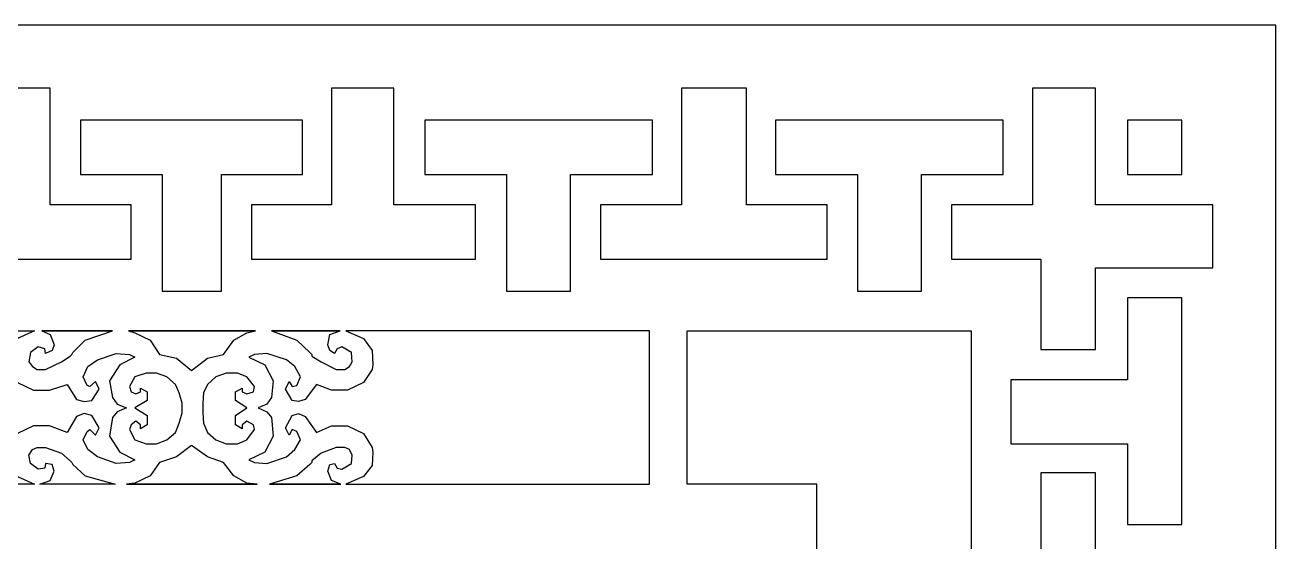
# Model space of a CAD drawing. Header units: centimetres. Extents: x -9.15 to -1.5, y -9 to -1.35.
# Drawn here: x -5.906 to -1.5, y -3.166 to -1.346 of the extents above; entities that cross this region are included whole.
import ezdxf

# ---------------------------------------------------------------- set-up
doc = ezdxf.new("R2010")
doc.units = ezdxf.units.CM
doc.header["$MEASUREMENT"] = 0
doc.layers.add('layer 1', color=7, linetype='Continuous')

msp = doc.modelspace()

# ---------------------------------------------------------------- linework, layer by layer
at = {"layer": 'layer 1', "color": 250}
for points, knots in [([(-1.49953, -1.34592), (-1.49953, -1.34592), (-1.49953, -9.00021), (-1.49953, -9.00021), (-1.49953, -9.00021), (-1.49953, -9.00021), (-9.1472, -9.00021), (-9.1472, -9.00021), (-9.1472, -9.00021), (-9.1472, -9.00021), (-9.1472, -1.34592), (-9.1472, -1.34592), (-9.1472, -1.34592), (-9.1472, -1.34592), (-1.49953, -1.34592), (-1.49953, -1.34592)], [0, 0, 0, 0, 0.2, 0.2, 0.2, 0.2, 0.4, 0.4, 0.4, 0.4, 0.6, 0.6, 0.6, 0.6, 1, 1, 1, 1]), ([(-5.81708, -1.56793), (-5.81708, -1.56793), (-5.81708, -1.97883), (-5.81708, -1.97883), (-5.81708, -1.97883), (-5.81708, -1.97883), (-5.53211, -1.97883), (-5.53211, -1.97883), (-5.53211, -1.97883), (-5.53211, -1.97883), (-5.53211, -2.17099), (-5.53211, -2.17099), (-5.53211, -2.17099), (-5.53211, -2.17099), (-6.32738, -2.17099), (-6.32738, -2.17099), (-6.32738, -2.17099), (-6.32738, -2.17099), (-6.32738, -1.97883), (-6.32738, -1.97883), (-6.32738, -1.97883), (-6.32738, -1.97883), (-6.04238, -1.97883), (-6.04238, -1.97883), (-6.04238, -1.97883), (-6.04238, -1.97883), (-6.04238, -1.56793), (-6.04238, -1.56793), (-6.04238, -1.56793), (-6.04238, -1.56793), (-5.81708, -1.56793), (-5.81708, -1.56793)], [0, 0, 0, 0, 0.1111111, 0.1111111, 0.1111111, 0.1111111, 0.2222222, 0.2222222, 0.2222222, 0.2222222, 0.3333333, 0.3333333, 0.3333333, 0.3333333, 0.4444444, 0.4444444, 0.4444444, 0.4444444, 0.5555556, 0.5555556, 0.5555556, 0.5555556, 0.6666667, 0.6666667, 0.6666667, 0.6666667, 0.7777778, 0.7777778, 0.7777778, 0.7777778, 1, 1, 1, 1]), ([(-4.60761, -1.56793), (-4.60761, -1.56793), (-4.60761, -1.97883), (-4.60761, -1.97883), (-4.60761, -1.97883), (-4.60761, -1.97883), (-4.31934, -1.97883), (-4.31934, -1.97883), (-4.31934, -1.97883), (-4.31934, -1.97883), (-4.31934, -2.17099), (-4.31934, -2.17099), (-4.31934, -2.17099), (-4.31934, -2.17099), (-5.10799, -2.17099), (-5.10799, -2.17099), (-5.10799, -2.17099), (-5.10799, -2.17099), (-5.10799, -1.97883), (-5.10799, -1.97883), (-5.10799, -1.97883), (-5.10799, -1.97883), (-4.82634, -1.97883), (-4.82634, -1.97883), (-4.82634, -1.97883), (-4.82634, -1.97883), (-4.82634, -1.56793), (-4.82634, -1.56793), (-4.82634, -1.56793), (-4.82634, -1.56793), (-4.60761, -1.56793), (-4.60761, -1.56793)], [0, 0, 0, 0, 0.1111111, 0.1111111, 0.1111111, 0.1111111, 0.2222222, 0.2222222, 0.2222222, 0.2222222, 0.3333333, 0.3333333, 0.3333333, 0.3333333, 0.4444444, 0.4444444, 0.4444444, 0.4444444, 0.5555556, 0.5555556, 0.5555556, 0.5555556, 0.6666667, 0.6666667, 0.6666667, 0.6666667, 0.7777778, 0.7777778, 0.7777778, 0.7777778, 1, 1, 1, 1]), ([(-3.36503, -1.56793), (-3.36503, -1.56793), (-3.36503, -1.97883), (-3.36503, -1.97883), (-3.36503, -1.97883), (-3.36503, -1.97883), (-3.08009, -1.97883), (-3.08009, -1.97883), (-3.08009, -1.97883), (-3.08009, -1.97883), (-3.08009, -2.17099), (-3.08009, -2.17099), (-3.08009, -2.17099), (-3.08009, -2.17099), (-3.87865, -2.17099), (-3.87865, -2.17099), (-3.87865, -2.17099), (-3.87865, -2.17099), (-3.87865, -1.97883), (-3.87865, -1.97883), (-3.87865, -1.97883), (-3.87865, -1.97883), (-3.59371, -1.97883), (-3.59371, -1.97883), (-3.59371, -1.97883), (-3.59371, -1.97883), (-3.59371, -1.56793), (-3.59371, -1.56793), (-3.59371, -1.56793), (-3.59371, -1.56793), (-3.36503, -1.56793), (-3.36503, -1.56793)], [0, 0, 0, 0, 0.1111111, 0.1111111, 0.1111111, 0.1111111, 0.2222222, 0.2222222, 0.2222222, 0.2222222, 0.3333333, 0.3333333, 0.3333333, 0.3333333, 0.4444444, 0.4444444, 0.4444444, 0.4444444, 0.5555556, 0.5555556, 0.5555556, 0.5555556, 0.6666667, 0.6666667, 0.6666667, 0.6666667, 0.7777778, 0.7777778, 0.7777778, 0.7777778, 1, 1, 1, 1]), ([(-1.72155, -2.2008), (-1.72155, -2.2008), (-2.13573, -2.2008), (-2.13573, -2.2008), (-2.13573, -2.2008), (-2.13573, -2.2008), (-2.13573, -2.48911), (-2.13573, -2.48911), (-2.13573, -2.48911), (-2.13573, -2.48911), (-2.32793, -2.48911), (-2.32793, -2.48911), (-2.32793, -2.48911), (-2.32793, -2.48911), (-2.32793, -2.17099), (-2.32793, -2.17099), (-2.32793, -2.17099), (-2.32793, -2.17099), (-2.6427, -2.17099), (-2.6427, -2.17099), (-2.6427, -2.17099), (-2.6427, -2.17099), (-2.6427, -1.97883), (-2.6427, -1.97883), (-2.6427, -1.97883), (-2.6427, -1.97883), (-2.35771, -1.97883), (-2.35771, -1.97883), (-2.35771, -1.97883), (-2.35771, -1.97883), (-2.35771, -1.56793), (-2.35771, -1.56793), (-2.35771, -1.56793), (-2.35771, -1.56793), (-2.13573, -1.56793), (-2.13573, -1.56793), (-2.13573, -1.56793), (-2.13573, -1.56793), (-2.13573, -1.97883), (-2.13573, -1.97883), (-2.13573, -1.97883), (-2.13573, -1.97883), (-1.72155, -1.97883), (-1.72155, -1.97883), (-1.72155, -1.97883), (-1.72155, -1.97883), (-1.72155, -2.2008), (-1.72155, -2.2008)], [0, 0, 0, 0, 0.0769231, 0.0769231, 0.0769231, 0.0769231, 0.1538462, 0.1538462, 0.1538462, 0.1538462, 0.2307692, 0.2307692, 0.2307692, 0.2307692, 0.3076923, 0.3076923, 0.3076923, 0.3076923, 0.3846154, 0.3846154, 0.3846154, 0.3846154, 0.4615385, 0.4615385, 0.4615385, 0.4615385, 0.5384615, 0.5384615, 0.5384615, 0.5384615, 0.6153846, 0.6153846, 0.6153846, 0.6153846, 0.6923077, 0.6923077, 0.6923077, 0.6923077, 0.7692308, 0.7692308, 0.7692308, 0.7692308, 0.8461538, 0.8461538, 0.8461538, 0.8461538, 1, 1, 1, 1]), ([(-5.42277, -2.28368), (-5.42277, -2.28368), (-5.42277, -1.87276), (-5.42277, -1.87276), (-5.42277, -1.87276), (-5.42277, -1.87276), (-5.71106, -1.87276), (-5.71106, -1.87276), (-5.71106, -1.87276), (-5.71106, -1.87276), (-5.71106, -1.68057), (-5.71106, -1.68057), (-5.71106, -1.68057), (-5.71106, -1.68057), (-4.92904, -1.68057), (-4.92904, -1.68057), (-4.92904, -1.68057), (-4.92904, -1.68057), (-4.92904, -1.87276), (-4.92904, -1.87276), (-4.92904, -1.87276), (-4.92904, -1.87276), (-5.21404, -1.87276), (-5.21404, -1.87276), (-5.21404, -1.87276), (-5.21404, -1.87276), (-5.21404, -2.28368), (-5.21404, -2.28368), (-5.21404, -2.28368), (-5.21404, -2.28368), (-5.42277, -2.28368), (-5.42277, -2.28368)], [0, 0, 0, 0, 0.1111111, 0.1111111, 0.1111111, 0.1111111, 0.2222222, 0.2222222, 0.2222222, 0.2222222, 0.3333333, 0.3333333, 0.3333333, 0.3333333, 0.4444444, 0.4444444, 0.4444444, 0.4444444, 0.5555556, 0.5555556, 0.5555556, 0.5555556, 0.6666667, 0.6666667, 0.6666667, 0.6666667, 0.7777778, 0.7777778, 0.7777778, 0.7777778, 1, 1, 1, 1]), ([(-4.21002, -2.28368), (-4.21002, -2.28368), (-4.21002, -1.87276), (-4.21002, -1.87276), (-4.21002, -1.87276), (-4.21002, -1.87276), (-4.49828, -1.87276), (-4.49828, -1.87276), (-4.49828, -1.87276), (-4.49828, -1.87276), (-4.49828, -1.68057), (-4.49828, -1.68057), (-4.49828, -1.68057), (-4.49828, -1.68057), (-3.69641, -1.68057), (-3.69641, -1.68057), (-3.69641, -1.68057), (-3.69641, -1.68057), (-3.69641, -1.87276), (-3.69641, -1.87276), (-3.69641, -1.87276), (-3.69641, -1.87276), (-3.98471, -1.87276), (-3.98471, -1.87276), (-3.98471, -1.87276), (-3.98471, -1.87276), (-3.98471, -2.28368), (-3.98471, -2.28368), (-3.98471, -2.28368), (-3.98471, -2.28368), (-4.21002, -2.28368), (-4.21002, -2.28368)], [0, 0, 0, 0, 0.1111111, 0.1111111, 0.1111111, 0.1111111, 0.2222222, 0.2222222, 0.2222222, 0.2222222, 0.3333333, 0.3333333, 0.3333333, 0.3333333, 0.4444444, 0.4444444, 0.4444444, 0.4444444, 0.5555556, 0.5555556, 0.5555556, 0.5555556, 0.6666667, 0.6666667, 0.6666667, 0.6666667, 0.7777778, 0.7777778, 0.7777778, 0.7777778, 1, 1, 1, 1]), ([(-2.97403, -2.28368), (-2.97403, -2.28368), (-2.97403, -1.87276), (-2.97403, -1.87276), (-2.97403, -1.87276), (-2.97403, -1.87276), (-3.26232, -1.87276), (-3.26232, -1.87276), (-3.26232, -1.87276), (-3.26232, -1.87276), (-3.26232, -1.68057), (-3.26232, -1.68057), (-3.26232, -1.68057), (-3.26232, -1.68057), (-2.46045, -1.68057), (-2.46045, -1.68057), (-2.46045, -1.68057), (-2.46045, -1.68057), (-2.46045, -1.87276), (-2.46045, -1.87276), (-2.46045, -1.87276), (-2.46045, -1.87276), (-2.74876, -1.87276), (-2.74876, -1.87276), (-2.74876, -1.87276), (-2.74876, -1.87276), (-2.74876, -2.28368), (-2.74876, -2.28368), (-2.74876, -2.28368), (-2.74876, -2.28368), (-2.97403, -2.28368), (-2.97403, -2.28368)], [0, 0, 0, 0, 0.1111111, 0.1111111, 0.1111111, 0.1111111, 0.2222222, 0.2222222, 0.2222222, 0.2222222, 0.3333333, 0.3333333, 0.3333333, 0.3333333, 0.4444444, 0.4444444, 0.4444444, 0.4444444, 0.5555556, 0.5555556, 0.5555556, 0.5555556, 0.6666667, 0.6666667, 0.6666667, 0.6666667, 0.7777778, 0.7777778, 0.7777778, 0.7777778, 1, 1, 1, 1]), ([(-1.83085, -1.87276), (-1.83085, -1.87276), (-2.02307, -1.87276), (-2.02307, -1.87276), (-2.02307, -1.87276), (-2.02307, -1.87276), (-2.02307, -1.68057), (-2.02307, -1.68057), (-2.02307, -1.68057), (-2.02307, -1.68057), (-1.83085, -1.68057), (-1.83085, -1.68057), (-1.83085, -1.68057), (-1.83085, -1.68057), (-1.83085, -1.87276), (-1.83085, -1.87276)], [0, 0, 0, 0, 0.2, 0.2, 0.2, 0.2, 0.4, 0.4, 0.4, 0.4, 0.6, 0.6, 0.6, 0.6, 1, 1, 1, 1]), ([(-2.43394, -2.59511), (-2.43394, -2.59511), (-2.02307, -2.59511), (-2.02307, -2.59511), (-2.02307, -2.59511), (-2.02307, -2.59511), (-2.02307, -2.30684), (-2.02307, -2.30684), (-2.02307, -2.30684), (-2.02307, -2.30684), (-1.83085, -2.30684), (-1.83085, -2.30684), (-1.83085, -2.30684), (-1.83085, -2.30684), (-1.83085, -3.10541), (-1.83085, -3.10541), (-1.83085, -3.10541), (-1.83085, -3.10541), (-2.02307, -3.10541), (-2.02307, -3.10541), (-2.02307, -3.10541), (-2.02307, -3.10541), (-2.02307, -2.82046), (-2.02307, -2.82046), (-2.02307, -2.82046), (-2.02307, -2.82046), (-2.43394, -2.82046), (-2.43394, -2.82046), (-2.43394, -2.82046), (-2.43394, -2.82046), (-2.43394, -2.59511), (-2.43394, -2.59511)], [0, 0, 0, 0, 0.1111111, 0.1111111, 0.1111111, 0.1111111, 0.2222222, 0.2222222, 0.2222222, 0.2222222, 0.3333333, 0.3333333, 0.3333333, 0.3333333, 0.4444444, 0.4444444, 0.4444444, 0.4444444, 0.5555556, 0.5555556, 0.5555556, 0.5555556, 0.6666667, 0.6666667, 0.6666667, 0.6666667, 0.7777778, 0.7777778, 0.7777778, 0.7777778, 1, 1, 1, 1]), ([(-5.8734, -2.4228), (-5.8734, -2.4228), (-6.93705, -2.4228), (-6.93705, -2.4228), (-6.93705, -2.4228), (-6.93705, -2.4228), (-6.93705, -2.96293), (-6.93705, -2.96293), (-6.93705, -2.96293), (-6.93705, -2.96293), (-5.8734, -2.96293), (-5.8734, -2.96293), (-5.8734, -2.96293), (-5.8734, -2.96293), (-5.93303, -2.93642), (-5.93303, -2.93642), (-5.93303, -2.93642), (-5.93303, -2.93642), (-5.96286, -2.89665), (-5.96286, -2.89665), (-5.96286, -2.89665), (-5.96286, -2.89665), (-5.97282, -2.85025), (-5.97282, -2.85025), (-5.97282, -2.85025), (-5.97282, -2.85025), (-5.96618, -2.83371), (-5.96618, -2.83371), (-5.96618, -2.83371), (-5.96618, -2.83371), (-5.93303, -2.78401), (-5.93303, -2.78401), (-5.93303, -2.78401), (-5.93303, -2.78401), (-5.87672, -2.75749), (-5.87672, -2.75749), (-5.87672, -2.75749), (-5.87672, -2.75749), (-5.82041, -2.75749), (-5.82041, -2.75749), (-5.82041, -2.75749), (-5.82041, -2.75749), (-5.75742, -2.78069), (-5.75742, -2.78069), (-5.75742, -2.78069), (-5.75742, -2.78069), (-5.72431, -2.72436), (-5.72431, -2.72436), (-5.72431, -2.72436), (-5.72431, -2.72436), (-5.6978, -2.7144), (-5.6978, -2.7144), (-5.6978, -2.7144), (-5.6978, -2.7144), (-5.67131, -2.72105), (-5.67131, -2.72105), (-5.67131, -2.72105), (-5.67131, -2.72105), (-5.64478, -2.76409), (-5.64478, -2.76409), (-5.64478, -2.76409), (-5.64478, -2.76409), (-5.65804, -2.79063), (-5.65804, -2.79063), (-5.65804, -2.79063), (-5.65804, -2.79063), (-5.67789, -2.77074), (-5.67789, -2.77074), (-5.67789, -2.77074), (-5.67789, -2.77074), (-5.68787, -2.77739), (-5.68787, -2.77739), (-5.68787, -2.77739), (-5.68787, -2.77739), (-5.70109, -2.80719), (-5.70109, -2.80719), (-5.70109, -2.80719), (-5.70109, -2.80719), (-5.68453, -2.84033), (-5.68453, -2.84033), (-5.68453, -2.84033), (-5.68453, -2.84033), (-5.65141, -2.86683), (-5.65141, -2.86683), (-5.65141, -2.86683), (-5.65141, -2.86683), (-5.58514, -2.89001), (-5.58514, -2.89001), (-5.58514, -2.89001), (-5.58514, -2.89001), (-5.53874, -2.88671), (-5.53874, -2.88671), (-5.53874, -2.88671), (-5.53874, -2.88671), (-5.51889, -2.87678), (-5.51889, -2.87678), (-5.51889, -2.87678), (-5.51889, -2.87678), (-5.57188, -2.85025), (-5.57188, -2.85025), (-5.57188, -2.85025), (-5.57188, -2.85025), (-5.60832, -2.79395), (-5.60832, -2.79395), (-5.60832, -2.79395), (-5.60832, -2.79395), (-5.59838, -2.72764), (-5.59838, -2.72764), (-5.59838, -2.72764), (-5.59838, -2.72764), (-5.58179, -2.70779), (-5.58179, -2.70779), (-5.58179, -2.70779), (-5.58179, -2.70779), (-5.54866, -2.69451), (-5.54866, -2.69451), (-5.54866, -2.69451), (-5.54866, -2.69451), (-5.58179, -2.68131), (-5.58179, -2.68131), (-5.58179, -2.68131), (-5.58179, -2.68131), (-5.59838, -2.65808), (-5.59838, -2.65808), (-5.59838, -2.65808), (-5.59838, -2.65808), (-5.60832, -2.59843), (-5.60832, -2.59843), (-5.60832, -2.59843), (-5.60832, -2.59843), (-5.57188, -2.5421), (-5.57188, -2.5421), (-5.57188, -2.5421), (-5.57188, -2.5421), (-5.51889, -2.5156), (-5.51889, -2.5156), (-5.51889, -2.5156), (-5.51889, -2.5156), (-5.53874, -2.50565), (-5.53874, -2.50565), (-5.53874, -2.50565), (-5.53874, -2.50565), (-5.58514, -2.50234), (-5.58514, -2.50234), (-5.58514, -2.50234), (-5.58514, -2.50234), (-5.65141, -2.52554), (-5.65141, -2.52554), (-5.65141, -2.52554), (-5.65141, -2.52554), (-5.68453, -2.54874), (-5.68453, -2.54874), (-5.68453, -2.54874), (-5.68453, -2.54874), (-5.70109, -2.58518), (-5.70109, -2.58518), (-5.70109, -2.58518), (-5.70109, -2.58518), (-5.68787, -2.615), (-5.68787, -2.615), (-5.68787, -2.615), (-5.68787, -2.615), (-5.67789, -2.61832), (-5.67789, -2.61832), (-5.67789, -2.61832), (-5.67789, -2.61832), (-5.65804, -2.60177), (-5.65804, -2.60177), (-5.65804, -2.60177), (-5.65804, -2.60177), (-5.64478, -2.62828), (-5.64478, -2.62828), (-5.64478, -2.62828), (-5.64478, -2.62828), (-5.67131, -2.66801), (-5.67131, -2.66801), (-5.67131, -2.66801), (-5.67131, -2.66801), (-5.6978, -2.67133), (-5.6978, -2.67133), (-5.6978, -2.67133), (-5.6978, -2.67133), (-5.72431, -2.6647), (-5.72431, -2.6647), (-5.72431, -2.6647), (-5.72431, -2.6647), (-5.75742, -2.61169), (-5.75742, -2.61169), (-5.75742, -2.61169), (-5.75742, -2.61169), (-5.82041, -2.63157), (-5.82041, -2.63157), (-5.82041, -2.63157), (-5.82041, -2.63157), (-5.87672, -2.63157), (-5.87672, -2.63157), (-5.87672, -2.63157), (-5.87672, -2.63157), (-5.93303, -2.60506), (-5.93303, -2.60506), (-5.93303, -2.60506), (-5.93303, -2.60506), (-5.96618, -2.55867), (-5.96618, -2.55867), (-5.96618, -2.55867), (-5.96618, -2.55867), (-5.97282, -2.5421), (-5.97282, -2.5421), (-5.97282, -2.5421), (-5.97282, -2.5421), (-5.96286, -2.49241), (-5.96286, -2.49241), (-5.96286, -2.49241), (-5.96286, -2.49241), (-5.93303, -2.44932), (-5.93303, -2.44932), (-5.93303, -2.44932), (-5.93303, -2.44932), (-5.8734, -2.4228), (-5.8734, -2.4228)], [0, 0, 0, 0, 0.0178571, 0.0178571, 0.0178571, 0.0178571, 0.0357143, 0.0357143, 0.0357143, 0.0357143, 0.0535714, 0.0535714, 0.0535714, 0.0535714, 0.0714286, 0.0714286, 0.0714286, 0.0714286, 0.0892857, 0.0892857, 0.0892857, 0.0892857, 0.1071429, 0.1071429, 0.1071429, 0.1071429, 0.125, 0.125, 0.125, 0.125, 0.1428571, 0.1428571, 0.1428571, 0.1428571, 0.1607143, 0.1607143, 0.1607143, 0.1607143, 0.1785714, 0.1785714, 0.1785714, 0.1785714, 0.1964286, 0.1964286, 0.1964286, 0.1964286, 0.2142857, 0.2142857, 0.2142857, 0.2142857, 0.2321429, 0.2321429, 0.2321429, 0.2321429, 0.25, 0.25, 0.25, 0.25, 0.2678571, 0.2678571, 0.2678571, 0.2678571, 0.2857143, 0.2857143, 0.2857143, 0.2857143, 0.3035714, 0.3035714, 0.3035714, 0.3035714, 0.3214286, 0.3214286, 0.3214286, 0.3214286, 0.3392857, 0.3392857, 0.3392857, 0.3392857, 0.3571429, 0.3571429, 0.3571429, 0.3571429, 0.375, 0.375, 0.375, 0.375, 0.3928571, 0.3928571, 0.3928571, 0.3928571, 0.4107143, 0.4107143, 0.4107143, 0.4107143, 0.4285714, 0.4285714, 0.4285714, 0.4285714, 0.4464286, 0.4464286, 0.4464286, 0.4464286, 0.4642857, 0.4642857, 0.4642857, 0.4642857, 0.4821429, 0.4821429, 0.4821429, 0.4821429, 0.5, 0.5, 0.5, 0.5, 0.5178571, 0.5178571, 0.5178571, 0.5178571, 0.5357143, 0.5357143, 0.5357143, 0.5357143, 0.5535714, 0.5535714, 0.5535714, 0.5535714, 0.5714286, 0.5714286, 0.5714286, 0.5714286, 0.5892857, 0.5892857, 0.5892857, 0.5892857, 0.6071429, 0.6071429, 0.6071429, 0.6071429, 0.625, 0.625, 0.625, 0.625, 0.6428571, 0.6428571, 0.6428571, 0.6428571, 0.6607143, 0.6607143, 0.6607143, 0.6607143, 0.6785714, 0.6785714, 0.6785714, 0.6785714, 0.6964286, 0.6964286, 0.6964286, 0.6964286, 0.7142857, 0.7142857, 0.7142857, 0.7142857, 0.7321429, 0.7321429, 0.7321429, 0.7321429, 0.75, 0.75, 0.75, 0.75, 0.7678571, 0.7678571, 0.7678571, 0.7678571, 0.7857143, 0.7857143, 0.7857143, 0.7857143, 0.8035714, 0.8035714, 0.8035714, 0.8035714, 0.8214286, 0.8214286, 0.8214286, 0.8214286, 0.8392857, 0.8392857, 0.8392857, 0.8392857, 0.8571429, 0.8571429, 0.8571429, 0.8571429, 0.875, 0.875, 0.875, 0.875, 0.8928571, 0.8928571, 0.8928571, 0.8928571, 0.9107143, 0.9107143, 0.9107143, 0.9107143, 0.9285714, 0.9285714, 0.9285714, 0.9285714, 0.9464286, 0.9464286, 0.9464286, 0.9464286, 0.9642857, 0.9642857, 0.9642857, 0.9642857, 1, 1, 1, 1]), ([(-5.59838, -2.4228), (-5.59838, -2.4228), (-5.69449, -2.45595), (-5.69449, -2.45595), (-5.69449, -2.45595), (-5.69449, -2.45595), (-5.73758, -2.49902), (-5.73758, -2.49902), (-5.73758, -2.49902), (-5.73758, -2.49902), (-5.7409, -2.50565), (-5.7409, -2.50565), (-5.7409, -2.50565), (-5.7409, -2.50565), (-5.74749, -2.51231), (-5.74749, -2.51231), (-5.74749, -2.51231), (-5.74749, -2.51231), (-5.77732, -2.53216), (-5.77732, -2.53216), (-5.77732, -2.53216), (-5.77732, -2.53216), (-5.83366, -2.55867), (-5.83366, -2.55867), (-5.83366, -2.55867), (-5.83366, -2.55867), (-5.86347, -2.55867), (-5.86347, -2.55867), (-5.86347, -2.55867), (-5.86347, -2.55867), (-5.88, -2.54874), (-5.88, -2.54874), (-5.88, -2.54874), (-5.88, -2.54874), (-5.89329, -2.53216), (-5.89329, -2.53216), (-5.89329, -2.53216), (-5.89329, -2.53216), (-5.88669, -2.49902), (-5.88669, -2.49902), (-5.88669, -2.49902), (-5.88669, -2.49902), (-5.86015, -2.47915), (-5.86015, -2.47915), (-5.86015, -2.47915), (-5.86015, -2.47915), (-5.83695, -2.48579), (-5.83695, -2.48579), (-5.83695, -2.48579), (-5.83695, -2.48579), (-5.83366, -2.50234), (-5.83366, -2.50234), (-5.83366, -2.50234), (-5.83366, -2.50234), (-5.81045, -2.49241), (-5.81045, -2.49241), (-5.81045, -2.49241), (-5.81045, -2.49241), (-5.80384, -2.47253), (-5.80384, -2.47253), (-5.80384, -2.47253), (-5.80384, -2.47253), (-5.81708, -2.43608), (-5.81708, -2.43608), (-5.81708, -2.43608), (-5.81708, -2.43608), (-5.84692, -2.4228), (-5.84692, -2.4228), (-5.84692, -2.4228), (-5.84692, -2.4228), (-5.59838, -2.4228), (-5.59838, -2.4228)], [0, 0, 0, 0, 0.0526316, 0.0526316, 0.0526316, 0.0526316, 0.1052632, 0.1052632, 0.1052632, 0.1052632, 0.1578947, 0.1578947, 0.1578947, 0.1578947, 0.2105263, 0.2105263, 0.2105263, 0.2105263, 0.2631579, 0.2631579, 0.2631579, 0.2631579, 0.3157895, 0.3157895, 0.3157895, 0.3157895, 0.3684211, 0.3684211, 0.3684211, 0.3684211, 0.4210526, 0.4210526, 0.4210526, 0.4210526, 0.4736842, 0.4736842, 0.4736842, 0.4736842, 0.5263158, 0.5263158, 0.5263158, 0.5263158, 0.5789474, 0.5789474, 0.5789474, 0.5789474, 0.6315789, 0.6315789, 0.6315789, 0.6315789, 0.6842105, 0.6842105, 0.6842105, 0.6842105, 0.7368421, 0.7368421, 0.7368421, 0.7368421, 0.7894737, 0.7894737, 0.7894737, 0.7894737, 0.8421053, 0.8421053, 0.8421053, 0.8421053, 0.8947368, 0.8947368, 0.8947368, 0.8947368, 1, 1, 1, 1]), ([(-5.84692, -2.4228), (-5.84692, -2.4228), (-5.59838, -2.4228), (-5.59838, -2.4228), (-5.59838, -2.4228), (-5.59838, -2.4228), (-5.84692, -2.4228), (-5.84692, -2.4228)], [0, 0, 0, 0, 0.3333333, 0.3333333, 0.3333333, 0.3333333, 1, 1, 1, 1]), ([(-5.09475, -2.4228), (-5.09475, -2.4228), (-5.12453, -2.42946), (-5.12453, -2.42946), (-5.12453, -2.42946), (-5.12453, -2.42946), (-5.17095, -2.45595), (-5.17095, -2.45595), (-5.17095, -2.45595), (-5.17095, -2.45595), (-5.20739, -2.50565), (-5.20739, -2.50565), (-5.20739, -2.50565), (-5.20739, -2.50565), (-5.2637, -2.5189), (-5.2637, -2.5189), (-5.2637, -2.5189), (-5.2637, -2.5189), (-5.32004, -2.56196), (-5.32004, -2.56196), (-5.32004, -2.56196), (-5.32004, -2.56196), (-5.37306, -2.5189), (-5.37306, -2.5189), (-5.37306, -2.5189), (-5.37306, -2.5189), (-5.43271, -2.50565), (-5.43271, -2.50565), (-5.43271, -2.50565), (-5.43271, -2.50565), (-5.46585, -2.45595), (-5.46585, -2.45595), (-5.46585, -2.45595), (-5.46585, -2.45595), (-5.51889, -2.42946), (-5.51889, -2.42946), (-5.51889, -2.42946), (-5.51889, -2.42946), (-5.54208, -2.4228), (-5.54208, -2.4228), (-5.54208, -2.4228), (-5.54208, -2.4228), (-5.09475, -2.4228), (-5.09475, -2.4228)], [0, 0, 0, 0, 0.0833333, 0.0833333, 0.0833333, 0.0833333, 0.1666667, 0.1666667, 0.1666667, 0.1666667, 0.25, 0.25, 0.25, 0.25, 0.3333333, 0.3333333, 0.3333333, 0.3333333, 0.4166667, 0.4166667, 0.4166667, 0.4166667, 0.5, 0.5, 0.5, 0.5, 0.5833333, 0.5833333, 0.5833333, 0.5833333, 0.6666667, 0.6666667, 0.6666667, 0.6666667, 0.75, 0.75, 0.75, 0.75, 0.8333333, 0.8333333, 0.8333333, 0.8333333, 1, 1, 1, 1]), ([(-5.54208, -2.4228), (-5.54208, -2.4228), (-5.09475, -2.4228), (-5.09475, -2.4228), (-5.09475, -2.4228), (-5.09475, -2.4228), (-5.54208, -2.4228), (-5.54208, -2.4228)], [0, 0, 0, 0, 0.3333333, 0.3333333, 0.3333333, 0.3333333, 1, 1, 1, 1]), ([(-4.77661, -2.4228), (-4.77661, -2.4228), (-3.70635, -2.4228), (-3.70635, -2.4228), (-3.70635, -2.4228), (-3.70635, -2.4228), (-3.70635, -2.96293), (-3.70635, -2.96293), (-3.70635, -2.96293), (-3.70635, -2.96293), (-4.77661, -2.96293), (-4.77661, -2.96293), (-4.77661, -2.96293), (-4.77661, -2.96293), (-4.71369, -2.93642), (-4.71369, -2.93642), (-4.71369, -2.93642), (-4.71369, -2.93642), (-4.68388, -2.89665), (-4.68388, -2.89665), (-4.68388, -2.89665), (-4.68388, -2.89665), (-4.68055, -2.85025), (-4.68055, -2.85025), (-4.68055, -2.85025), (-4.68055, -2.85025), (-4.68388, -2.83371), (-4.68388, -2.83371), (-4.68388, -2.83371), (-4.68388, -2.83371), (-4.71369, -2.78401), (-4.71369, -2.78401), (-4.71369, -2.78401), (-4.71369, -2.78401), (-4.77001, -2.75749), (-4.77001, -2.75749), (-4.77001, -2.75749), (-4.77001, -2.75749), (-4.82634, -2.75749), (-4.82634, -2.75749), (-4.82634, -2.75749), (-4.82634, -2.75749), (-4.87932, -2.78069), (-4.87932, -2.78069), (-4.87932, -2.78069), (-4.87932, -2.78069), (-4.91911, -2.72436), (-4.91911, -2.72436), (-4.91911, -2.72436), (-4.91911, -2.72436), (-4.94233, -2.7144), (-4.94233, -2.7144), (-4.94233, -2.7144), (-4.94233, -2.7144), (-4.96549, -2.72105), (-4.96549, -2.72105), (-4.96549, -2.72105), (-4.96549, -2.72105), (-4.98869, -2.76409), (-4.98869, -2.76409), (-4.98869, -2.76409), (-4.98869, -2.76409), (-4.97543, -2.79063), (-4.97543, -2.79063), (-4.97543, -2.79063), (-4.97543, -2.79063), (-4.96549, -2.77074), (-4.96549, -2.77074), (-4.96549, -2.77074), (-4.96549, -2.77074), (-4.94892, -2.77739), (-4.94892, -2.77739), (-4.94892, -2.77739), (-4.94892, -2.77739), (-4.93566, -2.80719), (-4.93566, -2.80719), (-4.93566, -2.80719), (-4.93566, -2.80719), (-4.95558, -2.84033), (-4.95558, -2.84033), (-4.95558, -2.84033), (-4.95558, -2.84033), (-4.98538, -2.86683), (-4.98538, -2.86683), (-4.98538, -2.86683), (-4.98538, -2.86683), (-5.05495, -2.89001), (-5.05495, -2.89001), (-5.05495, -2.89001), (-5.05495, -2.89001), (-5.09806, -2.88671), (-5.09806, -2.88671), (-5.09806, -2.88671), (-5.09806, -2.88671), (-5.11794, -2.87678), (-5.11794, -2.87678), (-5.11794, -2.87678), (-5.11794, -2.87678), (-5.06159, -2.85025), (-5.06159, -2.85025), (-5.06159, -2.85025), (-5.06159, -2.85025), (-5.03181, -2.79395), (-5.03181, -2.79395), (-5.03181, -2.79395), (-5.03181, -2.79395), (-5.03841, -2.72764), (-5.03841, -2.72764), (-5.03841, -2.72764), (-5.03841, -2.72764), (-5.05495, -2.70779), (-5.05495, -2.70779), (-5.05495, -2.70779), (-5.05495, -2.70779), (-5.08477, -2.69451), (-5.08477, -2.69451), (-5.08477, -2.69451), (-5.08477, -2.69451), (-5.05495, -2.68131), (-5.05495, -2.68131), (-5.05495, -2.68131), (-5.05495, -2.68131), (-5.03841, -2.65808), (-5.03841, -2.65808), (-5.03841, -2.65808), (-5.03841, -2.65808), (-5.03181, -2.59843), (-5.03181, -2.59843), (-5.03181, -2.59843), (-5.03181, -2.59843), (-5.06159, -2.5421), (-5.06159, -2.5421), (-5.06159, -2.5421), (-5.06159, -2.5421), (-5.11794, -2.5156), (-5.11794, -2.5156), (-5.11794, -2.5156), (-5.11794, -2.5156), (-5.09806, -2.50565), (-5.09806, -2.50565), (-5.09806, -2.50565), (-5.09806, -2.50565), (-5.05495, -2.50234), (-5.05495, -2.50234), (-5.05495, -2.50234), (-5.05495, -2.50234), (-4.98538, -2.52554), (-4.98538, -2.52554), (-4.98538, -2.52554), (-4.98538, -2.52554), (-4.95558, -2.54874), (-4.95558, -2.54874), (-4.95558, -2.54874), (-4.95558, -2.54874), (-4.93566, -2.58518), (-4.93566, -2.58518), (-4.93566, -2.58518), (-4.93566, -2.58518), (-4.94892, -2.615), (-4.94892, -2.615), (-4.94892, -2.615), (-4.94892, -2.615), (-4.96549, -2.61832), (-4.96549, -2.61832), (-4.96549, -2.61832), (-4.96549, -2.61832), (-4.97543, -2.60177), (-4.97543, -2.60177), (-4.97543, -2.60177), (-4.97543, -2.60177), (-4.98869, -2.62828), (-4.98869, -2.62828), (-4.98869, -2.62828), (-4.98869, -2.62828), (-4.96549, -2.66801), (-4.96549, -2.66801), (-4.96549, -2.66801), (-4.96549, -2.66801), (-4.94233, -2.67133), (-4.94233, -2.67133), (-4.94233, -2.67133), (-4.94233, -2.67133), (-4.91911, -2.6647), (-4.91911, -2.6647), (-4.91911, -2.6647), (-4.91911, -2.6647), (-4.87932, -2.61169), (-4.87932, -2.61169), (-4.87932, -2.61169), (-4.87932, -2.61169), (-4.82634, -2.63157), (-4.82634, -2.63157), (-4.82634, -2.63157), (-4.82634, -2.63157), (-4.77001, -2.63157), (-4.77001, -2.63157), (-4.77001, -2.63157), (-4.77001, -2.63157), (-4.71369, -2.60506), (-4.71369, -2.60506), (-4.71369, -2.60506), (-4.71369, -2.60506), (-4.68388, -2.55867), (-4.68388, -2.55867), (-4.68388, -2.55867), (-4.68388, -2.55867), (-4.68055, -2.5421), (-4.68055, -2.5421), (-4.68055, -2.5421), (-4.68055, -2.5421), (-4.68388, -2.49241), (-4.68388, -2.49241), (-4.68388, -2.49241), (-4.68388, -2.49241), (-4.71369, -2.44932), (-4.71369, -2.44932), (-4.71369, -2.44932), (-4.71369, -2.44932), (-4.77661, -2.4228), (-4.77661, -2.4228)], [0, 0, 0, 0, 0.0178571, 0.0178571, 0.0178571, 0.0178571, 0.0357143, 0.0357143, 0.0357143, 0.0357143, 0.0535714, 0.0535714, 0.0535714, 0.0535714, 0.0714286, 0.0714286, 0.0714286, 0.0714286, 0.0892857, 0.0892857, 0.0892857, 0.0892857, 0.1071429, 0.1071429, 0.1071429, 0.1071429, 0.125, 0.125, 0.125, 0.125, 0.1428571, 0.1428571, 0.1428571, 0.1428571, 0.1607143, 0.1607143, 0.1607143, 0.1607143, 0.1785714, 0.1785714, 0.1785714, 0.1785714, 0.1964286, 0.1964286, 0.1964286, 0.1964286, 0.2142857, 0.2142857, 0.2142857, 0.2142857, 0.2321429, 0.2321429, 0.2321429, 0.2321429, 0.25, 0.25, 0.25, 0.25, 0.2678571, 0.2678571, 0.2678571, 0.2678571, 0.2857143, 0.2857143, 0.2857143, 0.2857143, 0.3035714, 0.3035714, 0.3035714, 0.3035714, 0.3214286, 0.3214286, 0.3214286, 0.3214286, 0.3392857, 0.3392857, 0.3392857, 0.3392857, 0.3571429, 0.3571429, 0.3571429, 0.3571429, 0.375, 0.375, 0.375, 0.375, 0.3928571, 0.3928571, 0.3928571, 0.3928571, 0.4107143, 0.4107143, 0.4107143, 0.4107143, 0.4285714, 0.4285714, 0.4285714, 0.4285714, 0.4464286, 0.4464286, 0.4464286, 0.4464286, 0.4642857, 0.4642857, 0.4642857, 0.4642857, 0.4821429, 0.4821429, 0.4821429, 0.4821429, 0.5, 0.5, 0.5, 0.5, 0.5178571, 0.5178571, 0.5178571, 0.5178571, 0.5357143, 0.5357143, 0.5357143, 0.5357143, 0.5535714, 0.5535714, 0.5535714, 0.5535714, 0.5714286, 0.5714286, 0.5714286, 0.5714286, 0.5892857, 0.5892857, 0.5892857, 0.5892857, 0.6071429, 0.6071429, 0.6071429, 0.6071429, 0.625, 0.625, 0.625, 0.625, 0.6428571, 0.6428571, 0.6428571, 0.6428571, 0.6607143, 0.6607143, 0.6607143, 0.6607143, 0.6785714, 0.6785714, 0.6785714, 0.6785714, 0.6964286, 0.6964286, 0.6964286, 0.6964286, 0.7142857, 0.7142857, 0.7142857, 0.7142857, 0.7321429, 0.7321429, 0.7321429, 0.7321429, 0.75, 0.75, 0.75, 0.75, 0.7678571, 0.7678571, 0.7678571, 0.7678571, 0.7857143, 0.7857143, 0.7857143, 0.7857143, 0.8035714, 0.8035714, 0.8035714, 0.8035714, 0.8214286, 0.8214286, 0.8214286, 0.8214286, 0.8392857, 0.8392857, 0.8392857, 0.8392857, 0.8571429, 0.8571429, 0.8571429, 0.8571429, 0.875, 0.875, 0.875, 0.875, 0.8928571, 0.8928571, 0.8928571, 0.8928571, 0.9107143, 0.9107143, 0.9107143, 0.9107143, 0.9285714, 0.9285714, 0.9285714, 0.9285714, 0.9464286, 0.9464286, 0.9464286, 0.9464286, 0.9642857, 0.9642857, 0.9642857, 0.9642857, 1, 1, 1, 1]), ([(-4.7965, -2.4228), (-4.7965, -2.4228), (-4.83296, -2.43608), (-4.83296, -2.43608), (-4.83296, -2.43608), (-4.83296, -2.43608), (-4.8396, -2.47253), (-4.8396, -2.47253), (-4.8396, -2.47253), (-4.8396, -2.47253), (-4.83296, -2.49241), (-4.83296, -2.49241), (-4.83296, -2.49241), (-4.83296, -2.49241), (-4.8164, -2.50234), (-4.8164, -2.50234), (-4.8164, -2.50234), (-4.8164, -2.50234), (-4.80645, -2.48579), (-4.80645, -2.48579), (-4.80645, -2.48579), (-4.80645, -2.48579), (-4.78987, -2.47915), (-4.78987, -2.47915), (-4.78987, -2.47915), (-4.78987, -2.47915), (-4.75674, -2.49902), (-4.75674, -2.49902), (-4.75674, -2.49902), (-4.75674, -2.49902), (-4.75344, -2.53216), (-4.75344, -2.53216), (-4.75344, -2.53216), (-4.75344, -2.53216), (-4.76338, -2.54874), (-4.76338, -2.54874), (-4.76338, -2.54874), (-4.76338, -2.54874), (-4.77996, -2.55867), (-4.77996, -2.55867), (-4.77996, -2.55867), (-4.77996, -2.55867), (-4.80977, -2.55867), (-4.80977, -2.55867), (-4.80977, -2.55867), (-4.80977, -2.55867), (-4.86279, -2.53216), (-4.86279, -2.53216), (-4.86279, -2.53216), (-4.86279, -2.53216), (-4.89591, -2.51231), (-4.89591, -2.51231), (-4.89591, -2.51231), (-4.89591, -2.51231), (-4.89591, -2.50565), (-4.89591, -2.50565), (-4.89591, -2.50565), (-4.89591, -2.50565), (-4.90254, -2.49902), (-4.90254, -2.49902), (-4.90254, -2.49902), (-4.90254, -2.49902), (-4.94892, -2.45595), (-4.94892, -2.45595), (-4.94892, -2.45595), (-4.94892, -2.45595), (-5.03841, -2.4228), (-5.03841, -2.4228), (-5.03841, -2.4228), (-5.03841, -2.4228), (-4.7965, -2.4228), (-4.7965, -2.4228)], [0, 0, 0, 0, 0.0526316, 0.0526316, 0.0526316, 0.0526316, 0.1052632, 0.1052632, 0.1052632, 0.1052632, 0.1578947, 0.1578947, 0.1578947, 0.1578947, 0.2105263, 0.2105263, 0.2105263, 0.2105263, 0.2631579, 0.2631579, 0.2631579, 0.2631579, 0.3157895, 0.3157895, 0.3157895, 0.3157895, 0.3684211, 0.3684211, 0.3684211, 0.3684211, 0.4210526, 0.4210526, 0.4210526, 0.4210526, 0.4736842, 0.4736842, 0.4736842, 0.4736842, 0.5263158, 0.5263158, 0.5263158, 0.5263158, 0.5789474, 0.5789474, 0.5789474, 0.5789474, 0.6315789, 0.6315789, 0.6315789, 0.6315789, 0.6842105, 0.6842105, 0.6842105, 0.6842105, 0.7368421, 0.7368421, 0.7368421, 0.7368421, 0.7894737, 0.7894737, 0.7894737, 0.7894737, 0.8421053, 0.8421053, 0.8421053, 0.8421053, 0.8947368, 0.8947368, 0.8947368, 0.8947368, 1, 1, 1, 1]), ([(-5.03841, -2.4228), (-5.03841, -2.4228), (-4.7965, -2.4228), (-4.7965, -2.4228), (-4.7965, -2.4228), (-4.7965, -2.4228), (-5.03841, -2.4228), (-5.03841, -2.4228)], [0, 0, 0, 0, 0.3333333, 0.3333333, 0.3333333, 0.3333333, 1, 1, 1, 1]), ([(-3.11657, -3.42351), (-3.11657, -3.42351), (-2.57312, -3.42351), (-2.57312, -3.42351), (-2.57312, -3.42351), (-2.57312, -3.42351), (-2.57312, -2.4228), (-2.57312, -2.4228), (-2.57312, -2.4228), (-2.57312, -2.4228), (-3.57382, -2.4228), (-3.57382, -2.4228), (-3.57382, -2.4228), (-3.57382, -2.4228), (-3.57382, -2.96293), (-3.57382, -2.96293), (-3.57382, -2.96293), (-3.57382, -2.96293), (-3.11657, -2.96293), (-3.11657, -2.96293), (-3.11657, -2.96293), (-3.11657, -2.96293), (-3.11657, -3.42351), (-3.11657, -3.42351)], [0, 0, 0, 0, 0.1428571, 0.1428571, 0.1428571, 0.1428571, 0.2857143, 0.2857143, 0.2857143, 0.2857143, 0.4285714, 0.4285714, 0.4285714, 0.4285714, 0.5714286, 0.5714286, 0.5714286, 0.5714286, 0.7142857, 0.7142857, 0.7142857, 0.7142857, 1, 1, 1, 1]), ([(-5.35317, -2.69451), (-5.35317, -2.69451), (-5.35317, -2.70117), (-5.35317, -2.70117), (-5.35317, -2.70117), (-5.35317, -2.70117), (-5.35317, -2.71109), (-5.35317, -2.71109), (-5.35317, -2.71109), (-5.35317, -2.71109), (-5.36313, -2.74751), (-5.36313, -2.74751), (-5.36313, -2.74751), (-5.36313, -2.74751), (-5.37636, -2.78069), (-5.37636, -2.78069), (-5.37636, -2.78069), (-5.37636, -2.78069), (-5.40619, -2.80719), (-5.40619, -2.80719), (-5.40619, -2.80719), (-5.40619, -2.80719), (-5.44266, -2.82046), (-5.44266, -2.82046), (-5.44266, -2.82046), (-5.44266, -2.82046), (-5.47908, -2.82046), (-5.47908, -2.82046), (-5.47908, -2.82046), (-5.47908, -2.82046), (-5.51889, -2.80719), (-5.51889, -2.80719), (-5.51889, -2.80719), (-5.51889, -2.80719), (-5.53874, -2.77074), (-5.53874, -2.77074), (-5.53874, -2.77074), (-5.53874, -2.77074), (-5.53211, -2.75419), (-5.53211, -2.75419), (-5.53211, -2.75419), (-5.53211, -2.75419), (-5.51553, -2.74094), (-5.51553, -2.74094), (-5.51553, -2.74094), (-5.51553, -2.74094), (-5.49899, -2.75419), (-5.49899, -2.75419), (-5.49899, -2.75419), (-5.49899, -2.75419), (-5.49899, -2.76745), (-5.49899, -2.76745), (-5.49899, -2.76745), (-5.49899, -2.76745), (-5.47578, -2.75419), (-5.47578, -2.75419), (-5.47578, -2.75419), (-5.47578, -2.75419), (-5.47578, -2.72105), (-5.47578, -2.72105), (-5.47578, -2.72105), (-5.47578, -2.72105), (-5.51889, -2.69451), (-5.51889, -2.69451), (-5.51889, -2.69451), (-5.51889, -2.69451), (-5.47578, -2.66801), (-5.47578, -2.66801), (-5.47578, -2.66801), (-5.47578, -2.66801), (-5.47578, -2.6382), (-5.47578, -2.6382), (-5.47578, -2.6382), (-5.47578, -2.6382), (-5.49899, -2.62491), (-5.49899, -2.62491), (-5.49899, -2.62491), (-5.49899, -2.62491), (-5.49899, -2.6382), (-5.49899, -2.6382), (-5.49899, -2.6382), (-5.49899, -2.6382), (-5.51553, -2.64484), (-5.51553, -2.64484), (-5.51553, -2.64484), (-5.51553, -2.64484), (-5.53211, -2.6382), (-5.53211, -2.6382), (-5.53211, -2.6382), (-5.53211, -2.6382), (-5.53874, -2.61832), (-5.53874, -2.61832), (-5.53874, -2.61832), (-5.53874, -2.61832), (-5.51889, -2.58518), (-5.51889, -2.58518), (-5.51889, -2.58518), (-5.51889, -2.58518), (-5.47908, -2.57189), (-5.47908, -2.57189), (-5.47908, -2.57189), (-5.47908, -2.57189), (-5.44266, -2.57189), (-5.44266, -2.57189), (-5.44266, -2.57189), (-5.44266, -2.57189), (-5.40619, -2.58518), (-5.40619, -2.58518), (-5.40619, -2.58518), (-5.40619, -2.58518), (-5.37636, -2.61169), (-5.37636, -2.61169), (-5.37636, -2.61169), (-5.37636, -2.61169), (-5.36313, -2.64151), (-5.36313, -2.64151), (-5.36313, -2.64151), (-5.36313, -2.64151), (-5.35317, -2.67796), (-5.35317, -2.67796), (-5.35317, -2.67796), (-5.35317, -2.67796), (-5.35317, -2.68131), (-5.35317, -2.68131), (-5.35317, -2.68131), (-5.35317, -2.68131), (-5.35317, -2.68792), (-5.35317, -2.68792), (-5.35317, -2.68792), (-5.35317, -2.68792), (-5.35317, -2.69451), (-5.35317, -2.69451)], [0, 0, 0, 0, 0.0294118, 0.0294118, 0.0294118, 0.0294118, 0.0588235, 0.0588235, 0.0588235, 0.0588235, 0.0882353, 0.0882353, 0.0882353, 0.0882353, 0.1176471, 0.1176471, 0.1176471, 0.1176471, 0.1470588, 0.1470588, 0.1470588, 0.1470588, 0.1764706, 0.1764706, 0.1764706, 0.1764706, 0.2058824, 0.2058824, 0.2058824, 0.2058824, 0.2352941, 0.2352941, 0.2352941, 0.2352941, 0.2647059, 0.2647059, 0.2647059, 0.2647059, 0.2941176, 0.2941176, 0.2941176, 0.2941176, 0.3235294, 0.3235294, 0.3235294, 0.3235294, 0.3529412, 0.3529412, 0.3529412, 0.3529412, 0.3823529, 0.3823529, 0.3823529, 0.3823529, 0.4117647, 0.4117647, 0.4117647, 0.4117647, 0.4411765, 0.4411765, 0.4411765, 0.4411765, 0.4705882, 0.4705882, 0.4705882, 0.4705882, 0.5, 0.5, 0.5, 0.5, 0.5294118, 0.5294118, 0.5294118, 0.5294118, 0.5588235, 0.5588235, 0.5588235, 0.5588235, 0.5882353, 0.5882353, 0.5882353, 0.5882353, 0.6176471, 0.6176471, 0.6176471, 0.6176471, 0.6470588, 0.6470588, 0.6470588, 0.6470588, 0.6764706, 0.6764706, 0.6764706, 0.6764706, 0.7058824, 0.7058824, 0.7058824, 0.7058824, 0.7352941, 0.7352941, 0.7352941, 0.7352941, 0.7647059, 0.7647059, 0.7647059, 0.7647059, 0.7941176, 0.7941176, 0.7941176, 0.7941176, 0.8235294, 0.8235294, 0.8235294, 0.8235294, 0.8529412, 0.8529412, 0.8529412, 0.8529412, 0.8823529, 0.8823529, 0.8823529, 0.8823529, 0.9117647, 0.9117647, 0.9117647, 0.9117647, 0.9411765, 0.9411765, 0.9411765, 0.9411765, 1, 1, 1, 1]), ([(-5.2803, -2.68131), (-5.2803, -2.68131), (-5.2803, -2.67796), (-5.2803, -2.67796), (-5.2803, -2.67796), (-5.2803, -2.67796), (-5.27697, -2.64151), (-5.27697, -2.64151), (-5.27697, -2.64151), (-5.27697, -2.64151), (-5.2637, -2.61169), (-5.2637, -2.61169), (-5.2637, -2.61169), (-5.2637, -2.61169), (-5.23389, -2.58518), (-5.23389, -2.58518), (-5.23389, -2.58518), (-5.23389, -2.58518), (-5.19745, -2.57189), (-5.19745, -2.57189), (-5.19745, -2.57189), (-5.19745, -2.57189), (-5.15767, -2.57189), (-5.15767, -2.57189), (-5.15767, -2.57189), (-5.15767, -2.57189), (-5.12453, -2.58518), (-5.12453, -2.58518), (-5.12453, -2.58518), (-5.12453, -2.58518), (-5.09806, -2.61832), (-5.09806, -2.61832), (-5.09806, -2.61832), (-5.09806, -2.61832), (-5.10137, -2.6382), (-5.10137, -2.6382), (-5.10137, -2.6382), (-5.10137, -2.6382), (-5.12453, -2.64484), (-5.12453, -2.64484), (-5.12453, -2.64484), (-5.12453, -2.64484), (-5.14111, -2.6382), (-5.14111, -2.6382), (-5.14111, -2.6382), (-5.14111, -2.6382), (-5.14111, -2.62491), (-5.14111, -2.62491), (-5.14111, -2.62491), (-5.14111, -2.62491), (-5.16429, -2.6382), (-5.16429, -2.6382), (-5.16429, -2.6382), (-5.16429, -2.6382), (-5.16429, -2.66801), (-5.16429, -2.66801), (-5.16429, -2.66801), (-5.16429, -2.66801), (-5.12453, -2.69451), (-5.12453, -2.69451), (-5.12453, -2.69451), (-5.12453, -2.69451), (-5.16429, -2.72105), (-5.16429, -2.72105), (-5.16429, -2.72105), (-5.16429, -2.72105), (-5.16429, -2.75419), (-5.16429, -2.75419), (-5.16429, -2.75419), (-5.16429, -2.75419), (-5.14111, -2.76745), (-5.14111, -2.76745), (-5.14111, -2.76745), (-5.14111, -2.76745), (-5.14111, -2.75419), (-5.14111, -2.75419), (-5.14111, -2.75419), (-5.14111, -2.75419), (-5.12453, -2.74094), (-5.12453, -2.74094), (-5.12453, -2.74094), (-5.12453, -2.74094), (-5.10137, -2.75419), (-5.10137, -2.75419), (-5.10137, -2.75419), (-5.10137, -2.75419), (-5.09806, -2.77074), (-5.09806, -2.77074), (-5.09806, -2.77074), (-5.09806, -2.77074), (-5.12453, -2.80719), (-5.12453, -2.80719), (-5.12453, -2.80719), (-5.12453, -2.80719), (-5.15767, -2.82046), (-5.15767, -2.82046), (-5.15767, -2.82046), (-5.15767, -2.82046), (-5.19745, -2.82046), (-5.19745, -2.82046), (-5.19745, -2.82046), (-5.19745, -2.82046), (-5.23389, -2.80719), (-5.23389, -2.80719), (-5.23389, -2.80719), (-5.23389, -2.80719), (-5.2637, -2.78069), (-5.2637, -2.78069), (-5.2637, -2.78069), (-5.2637, -2.78069), (-5.27697, -2.74751), (-5.27697, -2.74751), (-5.27697, -2.74751), (-5.27697, -2.74751), (-5.2803, -2.71109), (-5.2803, -2.71109), (-5.2803, -2.71109), (-5.2803, -2.71109), (-5.2803, -2.70117), (-5.2803, -2.70117), (-5.2803, -2.70117), (-5.2803, -2.70117), (-5.2803, -2.69451), (-5.2803, -2.69451), (-5.2803, -2.69451), (-5.2803, -2.69451), (-5.2803, -2.68792), (-5.2803, -2.68792), (-5.2803, -2.68792), (-5.2803, -2.68792), (-5.2803, -2.68131), (-5.2803, -2.68131)], [0, 0, 0, 0, 0.0294118, 0.0294118, 0.0294118, 0.0294118, 0.0588235, 0.0588235, 0.0588235, 0.0588235, 0.0882353, 0.0882353, 0.0882353, 0.0882353, 0.1176471, 0.1176471, 0.1176471, 0.1176471, 0.1470588, 0.1470588, 0.1470588, 0.1470588, 0.1764706, 0.1764706, 0.1764706, 0.1764706, 0.2058824, 0.2058824, 0.2058824, 0.2058824, 0.2352941, 0.2352941, 0.2352941, 0.2352941, 0.2647059, 0.2647059, 0.2647059, 0.2647059, 0.2941176, 0.2941176, 0.2941176, 0.2941176, 0.3235294, 0.3235294, 0.3235294, 0.3235294, 0.3529412, 0.3529412, 0.3529412, 0.3529412, 0.3823529, 0.3823529, 0.3823529, 0.3823529, 0.4117647, 0.4117647, 0.4117647, 0.4117647, 0.4411765, 0.4411765, 0.4411765, 0.4411765, 0.4705882, 0.4705882, 0.4705882, 0.4705882, 0.5, 0.5, 0.5, 0.5, 0.5294118, 0.5294118, 0.5294118, 0.5294118, 0.5588235, 0.5588235, 0.5588235, 0.5588235, 0.5882353, 0.5882353, 0.5882353, 0.5882353, 0.6176471, 0.6176471, 0.6176471, 0.6176471, 0.6470588, 0.6470588, 0.6470588, 0.6470588, 0.6764706, 0.6764706, 0.6764706, 0.6764706, 0.7058824, 0.7058824, 0.7058824, 0.7058824, 0.7352941, 0.7352941, 0.7352941, 0.7352941, 0.7647059, 0.7647059, 0.7647059, 0.7647059, 0.7941176, 0.7941176, 0.7941176, 0.7941176, 0.8235294, 0.8235294, 0.8235294, 0.8235294, 0.8529412, 0.8529412, 0.8529412, 0.8529412, 0.8823529, 0.8823529, 0.8823529, 0.8823529, 0.9117647, 0.9117647, 0.9117647, 0.9117647, 0.9411765, 0.9411765, 0.9411765, 0.9411765, 1, 1, 1, 1]), ([(-5.58844, -2.96293), (-5.58844, -2.96293), (-5.69449, -2.93311), (-5.69449, -2.93311), (-5.69449, -2.93311), (-5.69449, -2.93311), (-5.73758, -2.89335), (-5.73758, -2.89335), (-5.73758, -2.89335), (-5.73758, -2.89335), (-5.7409, -2.88671), (-5.7409, -2.88671), (-5.7409, -2.88671), (-5.7409, -2.88671), (-5.74749, -2.88009), (-5.74749, -2.88009), (-5.74749, -2.88009), (-5.74749, -2.88009), (-5.77732, -2.85357), (-5.77732, -2.85357), (-5.77732, -2.85357), (-5.77732, -2.85357), (-5.83366, -2.83371), (-5.83366, -2.83371), (-5.83366, -2.83371), (-5.83366, -2.83371), (-5.86347, -2.83371), (-5.86347, -2.83371), (-5.86347, -2.83371), (-5.86347, -2.83371), (-5.88, -2.84033), (-5.88, -2.84033), (-5.88, -2.84033), (-5.88, -2.84033), (-5.89329, -2.86023), (-5.89329, -2.86023), (-5.89329, -2.86023), (-5.89329, -2.86023), (-5.88669, -2.89001), (-5.88669, -2.89001), (-5.88669, -2.89001), (-5.88669, -2.89001), (-5.86015, -2.90989), (-5.86015, -2.90989), (-5.86015, -2.90989), (-5.86015, -2.90989), (-5.83695, -2.90659), (-5.83695, -2.90659), (-5.83695, -2.90659), (-5.83695, -2.90659), (-5.83366, -2.89001), (-5.83366, -2.89001), (-5.83366, -2.89001), (-5.83366, -2.89001), (-5.81045, -2.89335), (-5.81045, -2.89335), (-5.81045, -2.89335), (-5.81045, -2.89335), (-5.80384, -2.91654), (-5.80384, -2.91654), (-5.80384, -2.91654), (-5.80384, -2.91654), (-5.81708, -2.94967), (-5.81708, -2.94967), (-5.81708, -2.94967), (-5.81708, -2.94967), (-5.85352, -2.96293), (-5.85352, -2.96293), (-5.85352, -2.96293), (-5.85352, -2.96293), (-5.58844, -2.96293), (-5.58844, -2.96293)], [0, 0, 0, 0, 0.0526316, 0.0526316, 0.0526316, 0.0526316, 0.1052632, 0.1052632, 0.1052632, 0.1052632, 0.1578947, 0.1578947, 0.1578947, 0.1578947, 0.2105263, 0.2105263, 0.2105263, 0.2105263, 0.2631579, 0.2631579, 0.2631579, 0.2631579, 0.3157895, 0.3157895, 0.3157895, 0.3157895, 0.3684211, 0.3684211, 0.3684211, 0.3684211, 0.4210526, 0.4210526, 0.4210526, 0.4210526, 0.4736842, 0.4736842, 0.4736842, 0.4736842, 0.5263158, 0.5263158, 0.5263158, 0.5263158, 0.5789474, 0.5789474, 0.5789474, 0.5789474, 0.6315789, 0.6315789, 0.6315789, 0.6315789, 0.6842105, 0.6842105, 0.6842105, 0.6842105, 0.7368421, 0.7368421, 0.7368421, 0.7368421, 0.7894737, 0.7894737, 0.7894737, 0.7894737, 0.8421053, 0.8421053, 0.8421053, 0.8421053, 0.8947368, 0.8947368, 0.8947368, 0.8947368, 1, 1, 1, 1]), ([(-5.54866, -2.96293), (-5.54866, -2.96293), (-5.51889, -2.95961), (-5.51889, -2.95961), (-5.51889, -2.95961), (-5.51889, -2.95961), (-5.46585, -2.93311), (-5.46585, -2.93311), (-5.46585, -2.93311), (-5.46585, -2.93311), (-5.43271, -2.88671), (-5.43271, -2.88671), (-5.43271, -2.88671), (-5.43271, -2.88671), (-5.37306, -2.86683), (-5.37306, -2.86683), (-5.37306, -2.86683), (-5.37306, -2.86683), (-5.32004, -2.82705), (-5.32004, -2.82705), (-5.32004, -2.82705), (-5.32004, -2.82705), (-5.2637, -2.86683), (-5.2637, -2.86683), (-5.2637, -2.86683), (-5.2637, -2.86683), (-5.20739, -2.88671), (-5.20739, -2.88671), (-5.20739, -2.88671), (-5.20739, -2.88671), (-5.17095, -2.93311), (-5.17095, -2.93311), (-5.17095, -2.93311), (-5.17095, -2.93311), (-5.12453, -2.95961), (-5.12453, -2.95961), (-5.12453, -2.95961), (-5.12453, -2.95961), (-5.0881, -2.96293), (-5.0881, -2.96293), (-5.0881, -2.96293), (-5.0881, -2.96293), (-5.54866, -2.96293), (-5.54866, -2.96293)], [0, 0, 0, 0, 0.0833333, 0.0833333, 0.0833333, 0.0833333, 0.1666667, 0.1666667, 0.1666667, 0.1666667, 0.25, 0.25, 0.25, 0.25, 0.3333333, 0.3333333, 0.3333333, 0.3333333, 0.4166667, 0.4166667, 0.4166667, 0.4166667, 0.5, 0.5, 0.5, 0.5, 0.5833333, 0.5833333, 0.5833333, 0.5833333, 0.6666667, 0.6666667, 0.6666667, 0.6666667, 0.75, 0.75, 0.75, 0.75, 0.8333333, 0.8333333, 0.8333333, 0.8333333, 1, 1, 1, 1]), ([(-5.04503, -2.96293), (-5.04503, -2.96293), (-4.94892, -2.93311), (-4.94892, -2.93311), (-4.94892, -2.93311), (-4.94892, -2.93311), (-4.90254, -2.89335), (-4.90254, -2.89335), (-4.90254, -2.89335), (-4.90254, -2.89335), (-4.89591, -2.88671), (-4.89591, -2.88671), (-4.89591, -2.88671), (-4.89591, -2.88671), (-4.89591, -2.88009), (-4.89591, -2.88009), (-4.89591, -2.88009), (-4.89591, -2.88009), (-4.86279, -2.85357), (-4.86279, -2.85357), (-4.86279, -2.85357), (-4.86279, -2.85357), (-4.80977, -2.83371), (-4.80977, -2.83371), (-4.80977, -2.83371), (-4.80977, -2.83371), (-4.77996, -2.83371), (-4.77996, -2.83371), (-4.77996, -2.83371), (-4.77996, -2.83371), (-4.76338, -2.84033), (-4.76338, -2.84033), (-4.76338, -2.84033), (-4.76338, -2.84033), (-4.75344, -2.86023), (-4.75344, -2.86023), (-4.75344, -2.86023), (-4.75344, -2.86023), (-4.75674, -2.89001), (-4.75674, -2.89001), (-4.75674, -2.89001), (-4.75674, -2.89001), (-4.78987, -2.90989), (-4.78987, -2.90989), (-4.78987, -2.90989), (-4.78987, -2.90989), (-4.80645, -2.90659), (-4.80645, -2.90659), (-4.80645, -2.90659), (-4.80645, -2.90659), (-4.8164, -2.89001), (-4.8164, -2.89001), (-4.8164, -2.89001), (-4.8164, -2.89001), (-4.83296, -2.89335), (-4.83296, -2.89335), (-4.83296, -2.89335), (-4.83296, -2.89335), (-4.8396, -2.91654), (-4.8396, -2.91654), (-4.8396, -2.91654), (-4.8396, -2.91654), (-4.82634, -2.94967), (-4.82634, -2.94967), (-4.82634, -2.94967), (-4.82634, -2.94967), (-4.7932, -2.96293), (-4.7932, -2.96293), (-4.7932, -2.96293), (-4.7932, -2.96293), (-5.04503, -2.96293), (-5.04503, -2.96293)], [0, 0, 0, 0, 0.0526316, 0.0526316, 0.0526316, 0.0526316, 0.1052632, 0.1052632, 0.1052632, 0.1052632, 0.1578947, 0.1578947, 0.1578947, 0.1578947, 0.2105263, 0.2105263, 0.2105263, 0.2105263, 0.2631579, 0.2631579, 0.2631579, 0.2631579, 0.3157895, 0.3157895, 0.3157895, 0.3157895, 0.3684211, 0.3684211, 0.3684211, 0.3684211, 0.4210526, 0.4210526, 0.4210526, 0.4210526, 0.4736842, 0.4736842, 0.4736842, 0.4736842, 0.5263158, 0.5263158, 0.5263158, 0.5263158, 0.5789474, 0.5789474, 0.5789474, 0.5789474, 0.6315789, 0.6315789, 0.6315789, 0.6315789, 0.6842105, 0.6842105, 0.6842105, 0.6842105, 0.7368421, 0.7368421, 0.7368421, 0.7368421, 0.7894737, 0.7894737, 0.7894737, 0.7894737, 0.8421053, 0.8421053, 0.8421053, 0.8421053, 0.8947368, 0.8947368, 0.8947368, 0.8947368, 1, 1, 1, 1]), ([(-1.72155, -3.43676), (-1.72155, -3.43676), (-2.13573, -3.43676), (-2.13573, -3.43676), (-2.13573, -3.43676), (-2.13573, -3.43676), (-2.13573, -3.72504), (-2.13573, -3.72504), (-2.13573, -3.72504), (-2.13573, -3.72504), (-2.32793, -3.72504), (-2.32793, -3.72504), (-2.32793, -3.72504), (-2.32793, -3.72504), (-2.32793, -2.92316), (-2.32793, -2.92316), (-2.32793, -2.92316), (-2.32793, -2.92316), (-2.13573, -2.92316), (-2.13573, -2.92316), (-2.13573, -2.92316), (-2.13573, -2.92316), (-2.13573, -3.21144), (-2.13573, -3.21144), (-2.13573, -3.21144), (-2.13573, -3.21144), (-1.72155, -3.21144), (-1.72155, -3.21144), (-1.72155, -3.21144), (-1.72155, -3.21144), (-1.72155, -3.43676), (-1.72155, -3.43676)], [0, 0, 0, 0, 0.1111111, 0.1111111, 0.1111111, 0.1111111, 0.2222222, 0.2222222, 0.2222222, 0.2222222, 0.3333333, 0.3333333, 0.3333333, 0.3333333, 0.4444444, 0.4444444, 0.4444444, 0.4444444, 0.5555556, 0.5555556, 0.5555556, 0.5555556, 0.6666667, 0.6666667, 0.6666667, 0.6666667, 0.7777778, 0.7777778, 0.7777778, 0.7777778, 1, 1, 1, 1]), ([(-5.0881, -2.96293), (-5.0881, -2.96293), (-5.54866, -2.96293), (-5.54866, -2.96293), (-5.54866, -2.96293), (-5.54866, -2.96293), (-5.0881, -2.96293), (-5.0881, -2.96293)], [0, 0, 0, 0, 0.3333333, 0.3333333, 0.3333333, 0.3333333, 1, 1, 1, 1]), ([(-4.7932, -2.96293), (-4.7932, -2.96293), (-5.04503, -2.96293), (-5.04503, -2.96293), (-5.04503, -2.96293), (-5.04503, -2.96293), (-4.7932, -2.96293), (-4.7932, -2.96293)], [0, 0, 0, 0, 0.3333333, 0.3333333, 0.3333333, 0.3333333, 1, 1, 1, 1])]:
    msp.add_open_spline(points, degree=3, knots=knots, dxfattribs=at)

doc.saveas('drawing.dxf')
